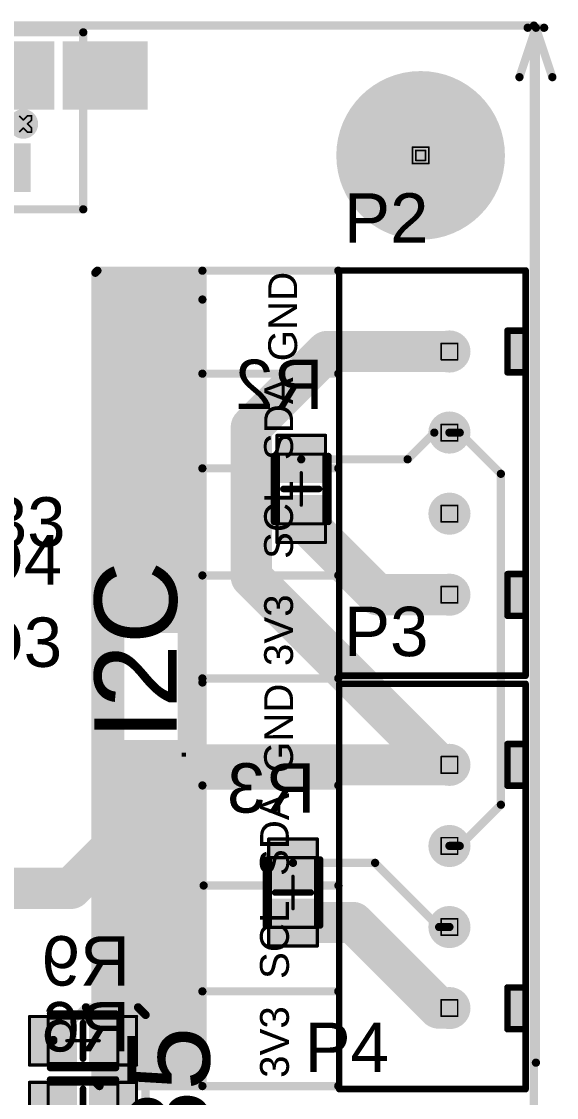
# Model space of a CAD drawing. Header units: millimetres. Extents: x 0.82 to 4.9, y 1.18 to 4.75.
# Drawn here: x 3.905 to 4.555, y 3.226 to 4.533 of the extents above; entities that cross this region are included whole.
import ezdxf

# ---------------------------------------------------------------- set-up
doc = ezdxf.new("R2010")
doc.units = ezdxf.units.MM
doc.header["$MEASUREMENT"] = 0
for name, color, linetype in [('BottomLayer', 5, 'Continuous'), ('BottomOverlay', 54, 'Continuous'), ('BottomPaste', 16, 'Continuous'), ('BottomSolder', 6, 'Continuous'), ('DrillDrawing', 1, 'Continuous'), ('Mechanical1', 6, 'Continuous'), ('Mechanical13', 56, 'Continuous'), ('Mechanical15', 56, 'Continuous'), ('MultiLayer', 9, 'Continuous'), ('PadHoleLayer', 156, 'Continuous'), ('TopLayer', 1, 'Continuous'), ('TopOverlay', 2, 'Continuous'), ('TopPaste', 8, 'Continuous'), ('TopSolder', 216, 'Continuous')]:
    doc.layers.add(name, color=color, linetype=linetype)
doc.styles.add('Arial', font='arial.ttf', dxfattribs={"height": 0.2})

# ---------------------------------------------------------------- blocks, each defined once
blk = doc.blocks.new('6_0805_L_B_30')
at = {"layer": 'BottomLayer'}
for points in [[(-0.0114, 0.0256), (-0.0114, -0.0256), (-0.0606, -0.0256), (-0.0606, 0.0256)], [(0.0606, 0.0256), (0.0606, -0.0256), (0.0114, -0.0256), (0.0114, 0.0256)]]:
    blk.add_hatch(color=5, dxfattribs=at).paths.add_polyline_path(points)
at = {"layer": 'BottomPaste'}
for points in [[(-0.0114, 0.0256), (-0.0114, -0.0256), (-0.0606, -0.0256), (-0.0606, 0.0256)], [(0.0606, 0.0256), (0.0606, -0.0256), (0.0114, -0.0256), (0.0114, 0.0256)]]:
    blk.add_hatch(color=16, dxfattribs=at).paths.add_polyline_path(points)
at = {"layer": 'BottomSolder'}
for points in [[(-0.0074, 0.0296), (-0.0074, -0.0296), (-0.0646, -0.0296), (-0.0646, 0.0296)], [(0.0646, 0.0296), (0.0646, -0.0296), (0.0074, -0.0296), (0.0074, 0.0296)]]:
    blk.add_hatch(color=6, dxfattribs=at).paths.add_polyline_path(points)
at = {"layer": 'BottomOverlay', "const_width": 0.00787}
for points in [[(-0.04, 0.033), (0.04, 0.033)], [(0, -0.0217), (0, 0.0217)], [(-0.04, -0.033), (0.04, -0.033)]]:
    blk.add_lwpolyline(points, dxfattribs=at)
at = {"layer": 'BottomOverlay', "const_width": 0.00394}
for points in [[(-0.042, 0.033, 1), (-0.038, 0.033, 1)], [(0.038, 0.033, 1), (0.042, 0.033, 1)], [(-0.002, 0.0217, 1), (0.002, 0.0217, 1)], [(-0.002, -0.0217, 1), (0.002, -0.0217, 1)], [(-0.042, -0.033, 1), (-0.038, -0.033, 1)], [(0.038, -0.033, 1), (0.042, -0.033, 1)]]:
    blk.add_lwpolyline(points, format="xyb", close=True, dxfattribs=at)
at = {"layer": 'Mechanical1', "const_width": 0.00394}
for points in [[(-0.0423, 0.0276), (0.0423, 0.0276)], [(-0.0423, -0.0276), (-0.0423, 0.0276)], [(0.0423, -0.0276), (0.0423, 0.0276)], [(-0.0423, -0.0276), (0.0423, -0.0276)]]:
    blk.add_lwpolyline(points, dxfattribs=at)
at = {"layer": 'Mechanical1', "const_width": 0.00197}
for points in [[(-0.0433, 0.0276, 1), (-0.0413, 0.0276, 1)], [(-0.0433, 0.0276, 1), (-0.0413, 0.0276, 1)], [(0.0413, 0.0276, 1), (0.0433, 0.0276, 1)], [(0.0413, 0.0276, 1), (0.0433, 0.0276, 1)], [(-0.0433, -0.0276, 1), (-0.0413, -0.0276, 1)], [(-0.0433, -0.0276, 1), (-0.0413, -0.0276, 1)], [(0.0413, -0.0276, 1), (0.0433, -0.0276, 1)], [(0.0413, -0.0276, 1), (0.0433, -0.0276, 1)]]:
    blk.add_lwpolyline(points, format="xyb", close=True, dxfattribs=at)
at = {"layer": 'Mechanical15', "const_width": 0.00394}
for points in [[(-0.065, -0.0295), (-0.065, 0.0295)], [(-0.065, 0.0295), (0.065, 0.0295)], [(0.065, -0.0295), (0.065, 0.0295)], [(0, -0.0197), (0, 0.0197)], [(-0.0197, 0), (0.0197, 0)], [(-0.065, -0.0295), (0.065, -0.0295)]]:
    blk.add_lwpolyline(points, dxfattribs=at)
at = {"layer": 'Mechanical15', "const_width": 0.00197}
for points in [[(-0.066, 0.0295, 1), (-0.064, 0.0295, 1)], [(-0.066, 0.0295, 1), (-0.064, 0.0295, 1)], [(0.064, 0.0295, 1), (0.066, 0.0295, 1)], [(0.064, 0.0295, 1), (0.066, 0.0295, 1)], [(-0.001, 0.0197, 1), (0.001, 0.0197, 1)], [(-0.0207, 0, 1), (-0.0187, 0, 1)], [(0.0187, 0, 1), (0.0207, 0, 1)], [(-0.001, -0.0197, 1), (0.001, -0.0197, 1)], [(-0.066, -0.0295, 1), (-0.064, -0.0295, 1)], [(-0.066, -0.0295, 1), (-0.064, -0.0295, 1)], [(0.064, -0.0295, 1), (0.066, -0.0295, 1)], [(0.064, -0.0295, 1), (0.066, -0.0295, 1)]]:
    blk.add_lwpolyline(points, format="xyb", close=True, dxfattribs=at)
blk = doc.blocks.new('6_0805_L_B_33')
at = {"layer": 'BottomLayer'}
for points in [[(-0.0114, 0.0256), (-0.0114, -0.0256), (-0.0606, -0.0256), (-0.0606, 0.0256)], [(0.0606, 0.0256), (0.0606, -0.0256), (0.0114, -0.0256), (0.0114, 0.0256)]]:
    blk.add_hatch(color=5, dxfattribs=at).paths.add_polyline_path(points)
at = {"layer": 'BottomPaste'}
for points in [[(-0.0114, 0.0256), (-0.0114, -0.0256), (-0.0606, -0.0256), (-0.0606, 0.0256)], [(0.0606, 0.0256), (0.0606, -0.0256), (0.0114, -0.0256), (0.0114, 0.0256)]]:
    blk.add_hatch(color=16, dxfattribs=at).paths.add_polyline_path(points)
at = {"layer": 'BottomSolder'}
for points in [[(-0.0074, 0.0296), (-0.0074, -0.0296), (-0.0646, -0.0296), (-0.0646, 0.0296)], [(0.0646, 0.0296), (0.0646, -0.0296), (0.0074, -0.0296), (0.0074, 0.0296)]]:
    blk.add_hatch(color=6, dxfattribs=at).paths.add_polyline_path(points)
at = {"layer": 'BottomOverlay', "const_width": 0.00787}
for points in [[(-0.04, 0.033), (0.04, 0.033)], [(0, -0.0217), (0, 0.0217)], [(-0.04, -0.033), (0.04, -0.033)]]:
    blk.add_lwpolyline(points, dxfattribs=at)
at = {"layer": 'BottomOverlay', "const_width": 0.00394}
for points in [[(-0.042, 0.033, 1), (-0.038, 0.033, 1)], [(0.038, 0.033, 1), (0.042, 0.033, 1)], [(-0.002, 0.0217, 1), (0.002, 0.0217, 1)], [(-0.002, -0.0217, 1), (0.002, -0.0217, 1)], [(-0.042, -0.033, 1), (-0.038, -0.033, 1)], [(0.038, -0.033, 1), (0.042, -0.033, 1)]]:
    blk.add_lwpolyline(points, format="xyb", close=True, dxfattribs=at)
at = {"layer": 'Mechanical1', "const_width": 0.00394}
for points in [[(-0.0423, 0.0276), (0.0423, 0.0276)], [(-0.0423, -0.0276), (-0.0423, 0.0276)], [(0.0423, -0.0276), (0.0423, 0.0276)], [(-0.0423, -0.0276), (0.0423, -0.0276)]]:
    blk.add_lwpolyline(points, dxfattribs=at)
at = {"layer": 'Mechanical1', "const_width": 0.00197}
for points in [[(-0.0433, 0.0276, 1), (-0.0413, 0.0276, 1)], [(-0.0433, 0.0276, 1), (-0.0413, 0.0276, 1)], [(0.0413, 0.0276, 1), (0.0433, 0.0276, 1)], [(0.0413, 0.0276, 1), (0.0433, 0.0276, 1)], [(-0.0433, -0.0276, 1), (-0.0413, -0.0276, 1)], [(-0.0433, -0.0276, 1), (-0.0413, -0.0276, 1)], [(0.0413, -0.0276, 1), (0.0433, -0.0276, 1)], [(0.0413, -0.0276, 1), (0.0433, -0.0276, 1)]]:
    blk.add_lwpolyline(points, format="xyb", close=True, dxfattribs=at)
at = {"layer": 'Mechanical15', "const_width": 0.00394}
for points in [[(-0.065, -0.0295), (-0.065, 0.0295)], [(-0.065, 0.0295), (0.065, 0.0295)], [(0.065, -0.0295), (0.065, 0.0295)], [(0, -0.0197), (0, 0.0197)], [(-0.0197, 0), (0.0197, 0)], [(-0.065, -0.0295), (0.065, -0.0295)]]:
    blk.add_lwpolyline(points, dxfattribs=at)
at = {"layer": 'Mechanical15', "const_width": 0.00197}
for points in [[(-0.066, 0.0295, 1), (-0.064, 0.0295, 1)], [(-0.066, 0.0295, 1), (-0.064, 0.0295, 1)], [(0.064, 0.0295, 1), (0.066, 0.0295, 1)], [(0.064, 0.0295, 1), (0.066, 0.0295, 1)], [(-0.001, 0.0197, 1), (0.001, 0.0197, 1)], [(-0.0207, 0, 1), (-0.0187, 0, 1)], [(0.0187, 0, 1), (0.0207, 0, 1)], [(-0.001, -0.0197, 1), (0.001, -0.0197, 1)], [(-0.066, -0.0295, 1), (-0.064, -0.0295, 1)], [(-0.066, -0.0295, 1), (-0.064, -0.0295, 1)], [(0.064, -0.0295, 1), (0.066, -0.0295, 1)], [(0.064, -0.0295, 1), (0.066, -0.0295, 1)]]:
    blk.add_lwpolyline(points, format="xyb", close=True, dxfattribs=at)
blk = doc.blocks.new('6_0805_L_B_36')
at = {"layer": 'BottomLayer'}
for points in [[(-0.0114, 0.0256), (-0.0114, -0.0256), (-0.0606, -0.0256), (-0.0606, 0.0256)], [(0.0606, 0.0256), (0.0606, -0.0256), (0.0114, -0.0256), (0.0114, 0.0256)]]:
    blk.add_hatch(color=5, dxfattribs=at).paths.add_polyline_path(points)
at = {"layer": 'BottomPaste'}
for points in [[(-0.0114, 0.0256), (-0.0114, -0.0256), (-0.0606, -0.0256), (-0.0606, 0.0256)], [(0.0606, 0.0256), (0.0606, -0.0256), (0.0114, -0.0256), (0.0114, 0.0256)]]:
    blk.add_hatch(color=16, dxfattribs=at).paths.add_polyline_path(points)
at = {"layer": 'BottomSolder'}
for points in [[(-0.0074, 0.0296), (-0.0074, -0.0296), (-0.0646, -0.0296), (-0.0646, 0.0296)], [(0.0646, 0.0296), (0.0646, -0.0296), (0.0074, -0.0296), (0.0074, 0.0296)]]:
    blk.add_hatch(color=6, dxfattribs=at).paths.add_polyline_path(points)
at = {"layer": 'BottomOverlay', "const_width": 0.00787}
for points in [[(0.04, 0.033), (-0.04, 0.033)], [(0, -0.0217), (0, 0.0217)], [(0.04, -0.033), (-0.04, -0.033)]]:
    blk.add_lwpolyline(points, dxfattribs=at)
at = {"layer": 'BottomOverlay', "const_width": 0.00394}
for points in [[(-0.042, 0.033, 1), (-0.038, 0.033, 1)], [(0.038, 0.033, 1), (0.042, 0.033, 1)], [(-0.002, 0.0217, 1), (0.002, 0.0217, 1)], [(-0.002, -0.0217, 1), (0.002, -0.0217, 1)], [(-0.042, -0.033, 1), (-0.038, -0.033, 1)], [(0.038, -0.033, 1), (0.042, -0.033, 1)]]:
    blk.add_lwpolyline(points, format="xyb", close=True, dxfattribs=at)
at = {"layer": 'Mechanical1', "const_width": 0.00394}
for points in [[(0.0423, 0.0276), (-0.0423, 0.0276)], [(-0.0423, -0.0276), (-0.0423, 0.0276)], [(0.0423, -0.0276), (0.0423, 0.0276)], [(0.0423, -0.0276), (-0.0423, -0.0276)]]:
    blk.add_lwpolyline(points, dxfattribs=at)
at = {"layer": 'Mechanical1', "const_width": 0.00197}
for points in [[(-0.0433, 0.0276, 1), (-0.0413, 0.0276, 1)], [(-0.0433, 0.0276, 1), (-0.0413, 0.0276, 1)], [(0.0413, 0.0276, 1), (0.0433, 0.0276, 1)], [(0.0413, 0.0276, 1), (0.0433, 0.0276, 1)], [(-0.0433, -0.0276, 1), (-0.0413, -0.0276, 1)], [(-0.0433, -0.0276, 1), (-0.0413, -0.0276, 1)], [(0.0413, -0.0276, 1), (0.0433, -0.0276, 1)], [(0.0413, -0.0276, 1), (0.0433, -0.0276, 1)]]:
    blk.add_lwpolyline(points, format="xyb", close=True, dxfattribs=at)
at = {"layer": 'Mechanical15', "const_width": 0.00394}
for points in [[(-0.065, -0.0295), (-0.065, 0.0295)], [(0.065, 0.0295), (-0.065, 0.0295)], [(0.065, -0.0295), (0.065, 0.0295)], [(0, -0.0197), (0, 0.0197)], [(0.0197, 0), (-0.0197, 0)], [(0.065, -0.0295), (-0.065, -0.0295)]]:
    blk.add_lwpolyline(points, dxfattribs=at)
at = {"layer": 'Mechanical15', "const_width": 0.00197}
for points in [[(-0.066, 0.0295, 1), (-0.064, 0.0295, 1)], [(-0.066, 0.0295, 1), (-0.064, 0.0295, 1)], [(0.064, 0.0295, 1), (0.066, 0.0295, 1)], [(0.064, 0.0295, 1), (0.066, 0.0295, 1)], [(-0.001, 0.0197, 1), (0.001, 0.0197, 1)], [(-0.0207, 0, 1), (-0.0187, 0, 1)], [(0.0187, 0, 1), (0.0207, 0, 1)], [(-0.001, -0.0197, 1), (0.001, -0.0197, 1)], [(-0.066, -0.0295, 1), (-0.064, -0.0295, 1)], [(-0.066, -0.0295, 1), (-0.064, -0.0295, 1)], [(0.064, -0.0295, 1), (0.066, -0.0295, 1)], [(0.064, -0.0295, 1), (0.066, -0.0295, 1)]]:
    blk.add_lwpolyline(points, format="xyb", close=True, dxfattribs=at)
blk = doc.blocks.new('6_0805_L_B_37')
at = {"layer": 'BottomLayer'}
for points in [[(-0.0114, 0.0256), (-0.0114, -0.0256), (-0.0606, -0.0256), (-0.0606, 0.0256)], [(0.0606, 0.0256), (0.0606, -0.0256), (0.0114, -0.0256), (0.0114, 0.0256)]]:
    blk.add_hatch(color=5, dxfattribs=at).paths.add_polyline_path(points)
at = {"layer": 'BottomPaste'}
for points in [[(-0.0114, 0.0256), (-0.0114, -0.0256), (-0.0606, -0.0256), (-0.0606, 0.0256)], [(0.0606, 0.0256), (0.0606, -0.0256), (0.0114, -0.0256), (0.0114, 0.0256)]]:
    blk.add_hatch(color=16, dxfattribs=at).paths.add_polyline_path(points)
at = {"layer": 'BottomSolder'}
for points in [[(-0.0074, 0.0296), (-0.0074, -0.0296), (-0.0646, -0.0296), (-0.0646, 0.0296)], [(0.0646, 0.0296), (0.0646, -0.0296), (0.0074, -0.0296), (0.0074, 0.0296)]]:
    blk.add_hatch(color=6, dxfattribs=at).paths.add_polyline_path(points)
at = {"layer": 'BottomOverlay', "const_width": 0.00787}
for points in [[(0.04, 0.033), (-0.04, 0.033)], [(0, -0.0217), (0, 0.0217)], [(0.04, -0.033), (-0.04, -0.033)]]:
    blk.add_lwpolyline(points, dxfattribs=at)
at = {"layer": 'BottomOverlay', "const_width": 0.00394}
for points in [[(-0.042, 0.033, 1), (-0.038, 0.033, 1)], [(0.038, 0.033, 1), (0.042, 0.033, 1)], [(-0.002, 0.0217, 1), (0.002, 0.0217, 1)], [(-0.002, -0.0217, 1), (0.002, -0.0217, 1)], [(-0.042, -0.033, 1), (-0.038, -0.033, 1)], [(0.038, -0.033, 1), (0.042, -0.033, 1)]]:
    blk.add_lwpolyline(points, format="xyb", close=True, dxfattribs=at)
at = {"layer": 'Mechanical1', "const_width": 0.00394}
for points in [[(0.0423, 0.0276), (-0.0423, 0.0276)], [(-0.0423, -0.0276), (-0.0423, 0.0276)], [(0.0423, -0.0276), (0.0423, 0.0276)], [(0.0423, -0.0276), (-0.0423, -0.0276)]]:
    blk.add_lwpolyline(points, dxfattribs=at)
at = {"layer": 'Mechanical1', "const_width": 0.00197}
for points in [[(-0.0433, 0.0276, 1), (-0.0413, 0.0276, 1)], [(-0.0433, 0.0276, 1), (-0.0413, 0.0276, 1)], [(0.0413, 0.0276, 1), (0.0433, 0.0276, 1)], [(0.0413, 0.0276, 1), (0.0433, 0.0276, 1)], [(-0.0433, -0.0276, 1), (-0.0413, -0.0276, 1)], [(-0.0433, -0.0276, 1), (-0.0413, -0.0276, 1)], [(0.0413, -0.0276, 1), (0.0433, -0.0276, 1)], [(0.0413, -0.0276, 1), (0.0433, -0.0276, 1)]]:
    blk.add_lwpolyline(points, format="xyb", close=True, dxfattribs=at)
at = {"layer": 'Mechanical15', "const_width": 0.00394}
for points in [[(-0.065, -0.0295), (-0.065, 0.0295)], [(0.065, 0.0295), (-0.065, 0.0295)], [(0.065, -0.0295), (0.065, 0.0295)], [(0, -0.0197), (0, 0.0197)], [(0.0197, 0), (-0.0197, 0)], [(0.065, -0.0295), (-0.065, -0.0295)]]:
    blk.add_lwpolyline(points, dxfattribs=at)
at = {"layer": 'Mechanical15', "const_width": 0.00197}
for points in [[(-0.066, 0.0295, 1), (-0.064, 0.0295, 1)], [(-0.066, 0.0295, 1), (-0.064, 0.0295, 1)], [(0.064, 0.0295, 1), (0.066, 0.0295, 1)], [(0.064, 0.0295, 1), (0.066, 0.0295, 1)], [(-0.001, 0.0197, 1), (0.001, 0.0197, 1)], [(-0.0207, 0, 1), (-0.0187, 0, 1)], [(0.0187, 0, 1), (0.0207, 0, 1)], [(-0.001, -0.0197, 1), (0.001, -0.0197, 1)], [(-0.066, -0.0295, 1), (-0.064, -0.0295, 1)], [(-0.066, -0.0295, 1), (-0.064, -0.0295, 1)], [(0.064, -0.0295, 1), (0.066, -0.0295, 1)], [(0.064, -0.0295, 1), (0.066, -0.0295, 1)]]:
    blk.add_lwpolyline(points, format="xyb", close=True, dxfattribs=at)
blk = doc.blocks.new('USB_______46')
at = {"layer": 'BottomLayer'}
h = blk.add_hatch(color=5, dxfattribs=at)
edge = h.paths.add_edge_path()
edge.add_arc((0.0728, 0.0837), 0.014, 0, 360)
h = blk.add_hatch(color=5, dxfattribs=at)
edge = h.paths.add_edge_path()
edge.add_arc((0.1742, 0.0837), 0.014, 0, 360)
at = {"layer": 'BottomSolder'}
h = blk.add_hatch(color=6, dxfattribs=at)
edge = h.paths.add_edge_path()
edge.add_arc((0.0728, 0.0837), 0.018, 0, 360)
h = blk.add_hatch(color=6, dxfattribs=at)
edge = h.paths.add_edge_path()
edge.add_arc((0.1742, 0.0837), 0.018, 0, 360)
at = {"layer": 'MultiLayer'}
h = blk.add_hatch(color=9, dxfattribs=at)
edge = h.paths.add_edge_path()
edge.add_arc((0.0728, 0.0837), 0.014, 0, 360)
h = blk.add_hatch(color=9, dxfattribs=at)
edge = h.paths.add_edge_path()
edge.add_arc((0.1742, 0.0837), 0.014, 0, 360)
at = {"layer": 'PadHoleLayer'}
h = blk.add_hatch(color=156, dxfattribs=at)
edge = h.paths.add_edge_path()
edge.add_arc((0.0728, 0.0837), 0.014, 0, 360)
h = blk.add_hatch(color=156, dxfattribs=at)
edge = h.paths.add_edge_path()
edge.add_arc((0.1742, 0.0837), 0.014, 0, 360)
at = {"layer": 'TopLayer'}
for points in [[(-0.076, 0.1802), (0.019, 0.1802), (0.019, 0.1052), (-0.076, 0.1052)], [(0.0403, 0.1802), (0.1153, 0.1802), (0.1153, 0.1052), (0.0403, 0.1052)], [(0.1328, 0.1802), (0.2078, 0.1802), (0.2078, 0.1052), (0.1328, 0.1052)], [(0.2261, 0.1802), (0.3211, 0.1802), (0.3211, 0.1052), (0.2261, 0.1052)], [(0.065, 0.0561), (0.0807, 0.0561), (0.0807, 0.0049), (0.065, 0.0049)], [(0.0896, 0.0561), (0.1053, 0.0561), (0.1053, 0.0049), (0.0896, 0.0049)], [(0.1142, 0.0561), (0.1299, 0.0561), (0.1299, 0.0049), (0.1142, 0.0049)], [(0.1388, 0.0561), (0.1545, 0.0561), (0.1545, 0.0049), (0.1388, 0.0049)], [(0.1634, 0.0561), (0.1791, 0.0561), (0.1791, 0.0049), (0.1634, 0.0049)]]:
    blk.add_hatch(color=1, dxfattribs=at).paths.add_polyline_path(points)
h = blk.add_hatch(color=1, dxfattribs=at)
edge = h.paths.add_edge_path()
edge.add_arc((0.0728, 0.0837), 0.014, 0, 360)
h = blk.add_hatch(color=1, dxfattribs=at)
edge = h.paths.add_edge_path()
edge.add_arc((0.1742, 0.0837), 0.014, 0, 360)
at = {"layer": 'TopPaste'}
for points in [[(-0.076, 0.1802), (0.019, 0.1802), (0.019, 0.1052), (-0.076, 0.1052)], [(0.0403, 0.1802), (0.1153, 0.1802), (0.1153, 0.1052), (0.0403, 0.1052)], [(0.1328, 0.1802), (0.2078, 0.1802), (0.2078, 0.1052), (0.1328, 0.1052)], [(0.2261, 0.1802), (0.3211, 0.1802), (0.3211, 0.1052), (0.2261, 0.1052)], [(0.065, 0.0561), (0.0807, 0.0561), (0.0807, 0.0049), (0.065, 0.0049)], [(0.0896, 0.0561), (0.1053, 0.0561), (0.1053, 0.0049), (0.0896, 0.0049)], [(0.1142, 0.0561), (0.1299, 0.0561), (0.1299, 0.0049), (0.1142, 0.0049)], [(0.1388, 0.0561), (0.1545, 0.0561), (0.1545, 0.0049), (0.1388, 0.0049)], [(0.1634, 0.0561), (0.1791, 0.0561), (0.1791, 0.0049), (0.1634, 0.0049)]]:
    blk.add_hatch(color=8, dxfattribs=at).paths.add_polyline_path(points)
at = {"layer": 'TopSolder'}
for points in [[(-0.08, 0.1842), (0.023, 0.1842), (0.023, 0.1012), (-0.08, 0.1012)], [(0.0363, 0.1842), (0.1193, 0.1842), (0.1193, 0.1012), (0.0363, 0.1012)], [(0.1288, 0.1842), (0.2118, 0.1842), (0.2118, 0.1012), (0.1288, 0.1012)], [(0.2221, 0.1842), (0.3251, 0.1842), (0.3251, 0.1012), (0.2221, 0.1012)], [(0.061, 0.0601), (0.0847, 0.0601), (0.0847, 0.0009), (0.061, 0.0009)], [(0.0856, 0.0601), (0.1093, 0.0601), (0.1093, 0.0009), (0.0856, 0.0009)], [(0.1102, 0.0601), (0.1339, 0.0601), (0.1339, 0.0009), (0.1102, 0.0009)], [(0.1348, 0.0601), (0.1585, 0.0601), (0.1585, 0.0009), (0.1348, 0.0009)], [(0.1594, 0.0601), (0.1831, 0.0601), (0.1831, 0.0009), (0.1594, 0.0009)]]:
    blk.add_hatch(color=216, dxfattribs=at).paths.add_polyline_path(points)
h = blk.add_hatch(color=216, dxfattribs=at)
edge = h.paths.add_edge_path()
edge.add_arc((0.0728, 0.0837), 0.018, 0, 360)
h = blk.add_hatch(color=216, dxfattribs=at)
edge = h.paths.add_edge_path()
edge.add_arc((0.1742, 0.0837), 0.018, 0, 360)
at = {"layer": 'TopOverlay', "const_width": 0.01}
for points in [[(0, -0.02), (0, 0.1949)], [(0, 0.1949), (0.247, 0.1949)], [(0.247, -0.02), (0.247, 0.1949)], [(0, -0.02), (0.247, -0.02)]]:
    blk.add_lwpolyline(points, dxfattribs=at)
at = {"layer": 'TopOverlay', "const_width": 0.005}
for points in [[(-0.0025, 0.1949, 1), (0.0025, 0.1949, 1)], [(-0.0025, 0.1949, 1), (0.0025, 0.1949, 1)], [(0.2445, 0.1949, 1), (0.2495, 0.1949, 1)], [(0.2445, 0.1949, 1), (0.2495, 0.1949, 1)], [(-0.0025, -0.02, 1), (0.0025, -0.02, 1)], [(-0.0025, -0.02, 1), (0.0025, -0.02, 1)], [(0.2445, -0.02, 1), (0.2495, -0.02, 1)], [(0.2445, -0.02, 1), (0.2495, -0.02, 1)]]:
    blk.add_lwpolyline(points, format="xyb", close=True, dxfattribs=at)
blk = doc.blocks.new('100104ST_RH_51')
at = {"layer": 'PadHoleLayer'}
h = blk.add_hatch(color=156, dxfattribs=at)
edge = h.paths.add_edge_path()
edge.add_arc((0, 0), 0.0256, 0, 360)
h = blk.add_hatch(color=156, dxfattribs=at)
edge = h.paths.add_edge_path()
edge.add_arc((0.0984, 0), 0.0256, 0, 360)
h = blk.add_hatch(color=156, dxfattribs=at)
edge = h.paths.add_edge_path()
edge.add_arc((0.1968, 0), 0.0256, 0, 360)
h = blk.add_hatch(color=156, dxfattribs=at)
edge = h.paths.add_edge_path()
edge.add_arc((0.2953, 0), 0.0256, 0, 360)
at = {"layer": 'TopOverlay'}
for points in [[(0.025, -0.0684), (-0.0236, -0.0684), (-0.0236, -0.0925), (0.025, -0.0925)], [(0.3206, -0.0684), (0.272, -0.0684), (0.272, -0.0925), (0.3206, -0.0925)]]:
    blk.add_hatch(color=2, dxfattribs=at).paths.add_polyline_path(points)
at = {"layer": 'TopOverlay', "const_width": 0.008}
for points in [[(-0.0984, 0.1339), (0.3937, 0.1339)], [(-0.0984, 0.1339), (-0.0984, -0.0925)], [(0.3937, 0.1339), (0.3937, -0.0925)], [(-0.0256, -0.0705), (0.025, -0.0705)], [(-0.0256, -0.0705), (-0.0256, -0.0925)], [(0.025, -0.0705), (0.025, -0.0925)], [(0.27, -0.0705), (0.27, -0.0925)], [(0.27, -0.0705), (0.3206, -0.0705)], [(0.3206, -0.0705), (0.3206, -0.0925)], [(-0.0984, -0.0925), (0.3937, -0.0925)]]:
    blk.add_lwpolyline(points, dxfattribs=at)
at = {"layer": 'TopOverlay', "const_width": 0.004}
for points in [[(-0.1004, 0.1339, 1), (-0.0964, 0.1339, 1)], [(-0.1004, 0.1339, 1), (-0.0964, 0.1339, 1)], [(0.3917, 0.1339, 1), (0.3957, 0.1339, 1)], [(0.3917, 0.1339, 1), (0.3957, 0.1339, 1)], [(-0.0276, -0.0705, 1), (-0.0236, -0.0705, 1)], [(-0.0276, -0.0705, 1), (-0.0236, -0.0705, 1)], [(0.023, -0.0705, 1), (0.027, -0.0705, 1)], [(0.023, -0.0705, 1), (0.027, -0.0705, 1)], [(0.268, -0.0705, 1), (0.272, -0.0705, 1)], [(0.268, -0.0705, 1), (0.272, -0.0705, 1)], [(0.3186, -0.0705, 1), (0.3226, -0.0705, 1)], [(0.3186, -0.0705, 1), (0.3226, -0.0705, 1)], [(-0.1004, -0.0925, 1), (-0.0964, -0.0925, 1)], [(-0.1004, -0.0925, 1), (-0.0964, -0.0925, 1)], [(-0.0276, -0.0925, 1), (-0.0236, -0.0925, 1)], [(0.023, -0.0925, 1), (0.027, -0.0925, 1)], [(0.268, -0.0925, 1), (0.272, -0.0925, 1)], [(0.3186, -0.0925, 1), (0.3226, -0.0925, 1)], [(0.3917, -0.0925, 1), (0.3957, -0.0925, 1)], [(0.3917, -0.0925, 1), (0.3957, -0.0925, 1)]]:
    blk.add_lwpolyline(points, format="xyb", close=True, dxfattribs=at)
blk = doc.blocks.new('100104ST_RH_52')
at = {"layer": 'PadHoleLayer'}
h = blk.add_hatch(color=156, dxfattribs=at)
edge = h.paths.add_edge_path()
edge.add_arc((0, 0), 0.0256, 0, 360)
h = blk.add_hatch(color=156, dxfattribs=at)
edge = h.paths.add_edge_path()
edge.add_arc((0.0984, 0), 0.0256, 0, 360)
h = blk.add_hatch(color=156, dxfattribs=at)
edge = h.paths.add_edge_path()
edge.add_arc((0.1969, 0), 0.0256, 0, 360)
h = blk.add_hatch(color=156, dxfattribs=at)
edge = h.paths.add_edge_path()
edge.add_arc((0.2953, 0), 0.0256, 0, 360)
at = {"layer": 'TopOverlay'}
for points in [[(0.025, -0.0684), (-0.0236, -0.0684), (-0.0236, -0.0925), (0.025, -0.0925)], [(0.3206, -0.0684), (0.272, -0.0684), (0.272, -0.0925), (0.3206, -0.0925)]]:
    blk.add_hatch(color=2, dxfattribs=at).paths.add_polyline_path(points)
at = {"layer": 'TopOverlay', "const_width": 0.008}
for points in [[(-0.0984, 0.1339), (-0.0984, -0.0925)], [(-0.0984, 0.1339), (0.3937, 0.1339)], [(0.3937, 0.1339), (0.3937, -0.0925)], [(-0.0256, -0.0705), (-0.0256, -0.0925)], [(-0.0256, -0.0705), (0.025, -0.0705)], [(0.025, -0.0705), (0.025, -0.0925)], [(0.27, -0.0705), (0.3206, -0.0705)], [(0.27, -0.0705), (0.27, -0.0925)], [(0.3206, -0.0705), (0.3206, -0.0925)], [(-0.0984, -0.0925), (0.3937, -0.0925)]]:
    blk.add_lwpolyline(points, dxfattribs=at)
at = {"layer": 'TopOverlay', "const_width": 0.004}
for points in [[(-0.1004, 0.1339, 1), (-0.0964, 0.1339, 1)], [(-0.1004, 0.1339, 1), (-0.0964, 0.1339, 1)], [(0.3917, 0.1339, 1), (0.3957, 0.1339, 1)], [(0.3917, 0.1339, 1), (0.3957, 0.1339, 1)], [(-0.0276, -0.0705, 1), (-0.0236, -0.0705, 1)], [(-0.0276, -0.0705, 1), (-0.0236, -0.0705, 1)], [(0.023, -0.0705, 1), (0.027, -0.0705, 1)], [(0.023, -0.0705, 1), (0.027, -0.0705, 1)], [(0.268, -0.0705, 1), (0.272, -0.0705, 1)], [(0.268, -0.0705, 1), (0.272, -0.0705, 1)], [(0.3186, -0.0705, 1), (0.3226, -0.0705, 1)], [(0.3186, -0.0705, 1), (0.3226, -0.0705, 1)], [(-0.1004, -0.0925, 1), (-0.0964, -0.0925, 1)], [(-0.1004, -0.0925, 1), (-0.0964, -0.0925, 1)], [(-0.0276, -0.0925, 1), (-0.0236, -0.0925, 1)], [(0.023, -0.0925, 1), (0.027, -0.0925, 1)], [(0.268, -0.0925, 1), (0.272, -0.0925, 1)], [(0.3186, -0.0925, 1), (0.3226, -0.0925, 1)], [(0.3917, -0.0925, 1), (0.3957, -0.0925, 1)], [(0.3917, -0.0925, 1), (0.3957, -0.0925, 1)]]:
    blk.add_lwpolyline(points, format="xyb", close=True, dxfattribs=at)

msp = doc.modelspace()

# ---------------------------------------------------------------- hatches: boundary and pattern name
at = {"layer": 'BottomLayer'}
h = msp.add_hatch(color=5, dxfattribs=at)
edge = h.paths.add_edge_path()
edge.add_arc((4.39, 4.37), 0.0984, 0, 360)
at = {"layer": 'BottomSolder'}
h = msp.add_hatch(color=6, dxfattribs=at)
edge = h.paths.add_edge_path()
edge.add_arc((4.39, 4.37), 0.1024, 0, 360)
at = {"layer": 'MultiLayer'}
h = msp.add_hatch(color=9, dxfattribs=at)
edge = h.paths.add_edge_path()
edge.add_arc((4.39, 4.37), 0.0984, 0, 360)
at = {"layer": 'PadHoleLayer'}
h = msp.add_hatch(color=156, dxfattribs=at)
edge = h.paths.add_edge_path()
edge.add_arc((4.39, 4.37), 0.0689, 0, 360)
at = {"layer": 'TopLayer'}
h = msp.add_hatch(color=1, dxfattribs=at)
edge = h.paths.add_edge_path()
edge.add_arc((4.39, 4.37), 0.0984, 0, 360)
at = {"layer": 'TopOverlay'}
for points in [[(4.125, 4.2275), (3.995, 4.2275), (3.995, 3.79), (4.125, 3.79)], [(4.03, 3.8), (3.995, 3.8), (3.995, 3.645), (4.03, 3.645)], [(4.125, 3.795), (4.095, 3.795), (4.095, 3.645), (4.125, 3.645)], [(4.125, 3.66), (3.995, 3.66), (3.995, 3.24), (4.125, 3.24)], [(4.105, 3.645), (4.1, 3.645), (4.1, 3.64), (4.105, 3.64)]]:
    msp.add_hatch(color=2, dxfattribs=at).paths.add_polyline_path(points)
at = {"layer": 'TopSolder'}
h = msp.add_hatch(color=216, dxfattribs=at)
edge = h.paths.add_edge_path()
edge.add_arc((4.39, 4.37), 0.1024, 0, 360)

# ---------------------------------------------------------------- linework, layer by layer
at = {"layer": 'BottomLayer'}
for points, const_width in [([(4.1844, 4.0401), (4.2762, 4.1319)], 0.05), ([(4.2762, 4.1319), (4.425, 4.1319)], 0.05), ([(4.1844, 3.8581), (4.1844, 4.0401)], 0.05), ([(4.3742, 4.001), (4.4066, 4.0334)], 0.01), ([(4.4066, 4.0334), (4.425, 4.0334)], 0.01), ([(4.425, 4.0334), (4.4375, 4.0334)], 0.01), ([(4.4375, 4.0334), (4.4875, 3.9834)], 0.01), ([(4.245, 4.001), (4.3742, 4.001)], 0.01), ([(4.4875, 3.5816), (4.4875, 3.9834)], 0.01), ([(4.245, 3.929), (4.2452, 3.929)], 0.05), ([(4.2452, 3.929), (4.246, 3.9282)], 0.05), ([(4.246, 3.928), (4.246, 3.9282)], 0.05), ([(4.246, 3.928), (4.3374, 3.8366)], 0.05), ([(4.1844, 3.8581), (4.4125, 3.63)], 0.05), ([(4.3374, 3.8366), (4.425, 3.8366)], 0.05), ([(3.9654, 3.48), (4.1154, 3.63)], 0.05), ([(4.1154, 3.63), (4.4125, 3.63)], 0.05), ([(4.4125, 3.63), (4.425, 3.63)], 0.05), ([(4.4375, 3.5316), (4.4875, 3.5816)], 0.01), ([(4.425, 3.5316), (4.4375, 3.5316)], 0.01), ([(4.235, 3.511), (4.3346, 3.511)], 0.01), ([(4.3346, 3.511), (4.4125, 3.4331)], 0.01), ([(3.675, 3.48), (3.9654, 3.48)], 0.05), ([(4.235, 3.439), (4.2354, 3.4386)], 0.05), ([(4.2354, 3.4386), (4.308, 3.4386)], 0.05), ([(4.308, 3.4386), (4.4119, 3.3347)], 0.05), ([(4.4125, 3.4331), (4.425, 3.4331)], 0.01), ([(4.4119, 3.3347), (4.425, 3.3347)], 0.05), ([(3.944, 3.296), (3.9836, 3.3356)], 0.01), ([(3.9836, 3.3356), (4.0468, 3.3356)], 0.01), ([(4.0468, 3.3356), (4.056, 3.3264)], 0.01), ([(4.056, 2.9845), (4.056, 3.3264)], 0.01), ([(4.016, 3.215), (4.016, 3.295)], 0.05), ([(3.944, 3.295), (3.944, 3.296)], 0.01)]:
    msp.add_lwpolyline(points, dxfattribs=dict(at, const_width=const_width))
for points, const_width in [([(4.2637, 4.1319, 1), (4.2887, 4.1319, 1)], 0.025), ([(4.2637, 4.1319, 1), (4.2887, 4.1319, 1)], 0.025), ([(4.4125, 4.1319, 1), (4.4375, 4.1319, 1)], 0.025), ([(4.1719, 4.0401, 1), (4.1969, 4.0401, 1)], 0.025), ([(4.1719, 4.0401, 1), (4.1969, 4.0401, 1)], 0.025), ([(4.4041, 4.0334, 1), (4.4091, 4.0334, 1)], 0.005), ([(4.4041, 4.0334, 1), (4.4091, 4.0334, 1)], 0.005), ([(4.4225, 4.0334, 1), (4.4275, 4.0334, 1)], 0.005), ([(4.4225, 4.0334, 1), (4.4275, 4.0334, 1)], 0.005), ([(4.435, 4.0334, 1), (4.44, 4.0334, 1)], 0.005), ([(4.435, 4.0334, 1), (4.44, 4.0334, 1)], 0.005), ([(4.2425, 4.001, 1), (4.2475, 4.001, 1)], 0.005), ([(4.3717, 4.001, 1), (4.3767, 4.001, 1)], 0.005), ([(4.3717, 4.001, 1), (4.3767, 4.001, 1)], 0.005), ([(4.485, 3.9834, 1), (4.49, 3.9834, 1)], 0.005), ([(4.485, 3.9834, 1), (4.49, 3.9834, 1)], 0.005), ([(4.2325, 3.929, 1), (4.2575, 3.929, 1)], 0.025), ([(4.2327, 3.929, 1), (4.2577, 3.929, 1)], 0.025), ([(4.2327, 3.929, 1), (4.2577, 3.929, 1)], 0.025), ([(4.2335, 3.9282, 1), (4.2585, 3.9282, 1)], 0.025), ([(4.2335, 3.9282, 1), (4.2585, 3.9282, 1)], 0.025), ([(4.2335, 3.928, 1), (4.2585, 3.928, 1)], 0.025), ([(4.2335, 3.928, 1), (4.2585, 3.928, 1)], 0.025), ([(4.1719, 3.8581, 1), (4.1969, 3.8581, 1)], 0.025), ([(4.1719, 3.8581, 1), (4.1969, 3.8581, 1)], 0.025), ([(4.3249, 3.8366, 1), (4.3499, 3.8366, 1)], 0.025), ([(4.3249, 3.8366, 1), (4.3499, 3.8366, 1)], 0.025), ([(4.4125, 3.8366, 1), (4.4375, 3.8366, 1)], 0.025), ([(4.1029, 3.63, 1), (4.1279, 3.63, 1)], 0.025), ([(4.1029, 3.63, 1), (4.1279, 3.63, 1)], 0.025), ([(4.4, 3.63, 1), (4.425, 3.63, 1)], 0.025), ([(4.4, 3.63, 1), (4.425, 3.63, 1)], 0.025), ([(4.4, 3.63, 1), (4.425, 3.63, 1)], 0.025), ([(4.4125, 3.63, 1), (4.4375, 3.63, 1)], 0.025), ([(4.485, 3.5816, 1), (4.49, 3.5816, 1)], 0.005), ([(4.485, 3.5816, 1), (4.49, 3.5816, 1)], 0.005), ([(4.4225, 3.5316, 1), (4.4275, 3.5316, 1)], 0.005), ([(4.435, 3.5316, 1), (4.44, 3.5316, 1)], 0.005), ([(4.435, 3.5316, 1), (4.44, 3.5316, 1)], 0.005), ([(4.2325, 3.511, 1), (4.2375, 3.511, 1)], 0.005), ([(4.3322, 3.511, 1), (4.3372, 3.511, 1)], 0.005), ([(4.3322, 3.511, 1), (4.3372, 3.511, 1)], 0.005), ([(3.9529, 3.48, 1), (3.9779, 3.48, 1)], 0.025), ([(3.9529, 3.48, 1), (3.9779, 3.48, 1)], 0.025), ([(4.2225, 3.439, 1), (4.2475, 3.439, 1)], 0.025), ([(4.2229, 3.4386, 1), (4.2479, 3.4386, 1)], 0.025), ([(4.2229, 3.4386, 1), (4.2479, 3.4386, 1)], 0.025), ([(4.2955, 3.4386, 1), (4.3205, 3.4386, 1)], 0.025), ([(4.2955, 3.4386, 1), (4.3205, 3.4386, 1)], 0.025), ([(4.41, 3.4331, 1), (4.415, 3.4331, 1)], 0.005), ([(4.41, 3.4331, 1), (4.415, 3.4331, 1)], 0.005), ([(4.4225, 3.4331, 1), (4.4275, 3.4331, 1)], 0.005), ([(4.3994, 3.3347, 1), (4.4244, 3.3347, 1)], 0.025), ([(4.3994, 3.3347, 1), (4.4244, 3.3347, 1)], 0.025), ([(4.4125, 3.3347, 1), (4.4375, 3.3347, 1)], 0.025), ([(3.9811, 3.3356, 1), (3.9861, 3.3356, 1)], 0.005), ([(3.9811, 3.3356, 1), (3.9861, 3.3356, 1)], 0.005), ([(4.0443, 3.3356, 1), (4.0493, 3.3356, 1)], 0.005), ([(4.0443, 3.3356, 1), (4.0493, 3.3356, 1)], 0.005), ([(4.0535, 3.3264, 1), (4.0585, 3.3264, 1)], 0.005), ([(4.0535, 3.3264, 1), (4.0585, 3.3264, 1)], 0.005), ([(4.0035, 3.295, 1), (4.0285, 3.295, 1)], 0.025), ([(3.9415, 3.296, 1), (3.9465, 3.296, 1)], 0.005), ([(3.9415, 3.296, 1), (3.9465, 3.296, 1)], 0.005), ([(3.9415, 3.295, 1), (3.9465, 3.295, 1)], 0.005), ([(4.0035, 3.215, 1), (4.0285, 3.215, 1)], 0.025)]:
    msp.add_lwpolyline(points, format="xyb", close=True, dxfattribs=dict(at, const_width=const_width))
at = {"layer": 'DrillDrawing', "const_width": 0.002}
for points in [[(3.9026, 4.4181), (3.9076, 4.4131)], [(3.9076, 4.4131), (3.9126, 4.4181)], [(3.9126, 4.4181), (3.9176, 4.4181)], [(3.9176, 4.4131), (3.9176, 4.4181)], [(3.9026, 4.3982), (3.9076, 4.4032)], [(3.9076, 4.4032), (3.9126, 4.3982)], [(3.9126, 4.4082), (3.9176, 4.4131)], [(3.9126, 4.4082), (3.9176, 4.4032)], [(3.9176, 4.3982), (3.9176, 4.4032)], [(3.9126, 4.3982), (3.9176, 4.3982)], [(4.38, 4.38), (4.4, 4.38)], [(4.38, 4.36), (4.38, 4.38)], [(4.384, 4.376), (4.396, 4.376)], [(4.384, 4.364), (4.384, 4.376)], [(4.396, 4.364), (4.396, 4.376)], [(4.4, 4.36), (4.4, 4.38)], [(4.384, 4.364), (4.396, 4.364)], [(4.38, 4.36), (4.4, 4.36)], [(4.415, 4.1418), (4.435, 4.1418)], [(4.415, 4.1219), (4.415, 4.1418)], [(4.435, 4.1219), (4.435, 4.1418)], [(4.415, 4.1219), (4.435, 4.1219)], [(4.415, 4.0434), (4.435, 4.0434)], [(4.415, 4.0234), (4.415, 4.0434)], [(4.435, 4.0234), (4.435, 4.0434)], [(4.415, 4.0234), (4.435, 4.0234)], [(4.415, 3.945), (4.435, 3.945)], [(4.415, 3.925), (4.415, 3.945)], [(4.435, 3.925), (4.435, 3.945)], [(4.415, 3.925), (4.435, 3.925)], [(4.415, 3.8466), (4.435, 3.8466)], [(4.415, 3.8266), (4.415, 3.8466)], [(4.435, 3.8266), (4.435, 3.8466)], [(4.415, 3.8266), (4.435, 3.8266)], [(4.415, 3.64), (4.435, 3.64)], [(4.415, 3.62), (4.415, 3.64)], [(4.435, 3.62), (4.435, 3.64)], [(4.415, 3.62), (4.435, 3.62)], [(4.415, 3.5416), (4.435, 3.5416)], [(4.415, 3.5216), (4.415, 3.5416)], [(4.435, 3.5216), (4.435, 3.5416)], [(4.415, 3.5216), (4.435, 3.5216)], [(4.415, 3.4432), (4.435, 3.4432)], [(4.415, 3.4232), (4.415, 3.4432)], [(4.435, 3.4232), (4.435, 3.4432)], [(4.415, 3.4232), (4.435, 3.4232)], [(4.415, 3.3447), (4.435, 3.3447)], [(4.415, 3.3247), (4.415, 3.3447)], [(4.435, 3.3247), (4.435, 3.3447)], [(4.415, 3.3247), (4.435, 3.3247)]]:
    msp.add_lwpolyline(points, dxfattribs=at)
at = {"layer": 'DrillDrawing', "const_width": 0.001}
for points in [[(3.9121, 4.4181, 1), (3.9131, 4.4181, 1)], [(3.9121, 4.4181, 1), (3.9131, 4.4181, 1)], [(3.9171, 4.4181, 1), (3.9181, 4.4181, 1)], [(3.9171, 4.4181, 1), (3.9181, 4.4181, 1)], [(3.9071, 4.4131, 1), (3.9081, 4.4131, 1)], [(3.9071, 4.4131, 1), (3.9081, 4.4131, 1)], [(3.9071, 4.4032, 1), (3.9081, 4.4032, 1)], [(3.9071, 4.4032, 1), (3.9081, 4.4032, 1)], [(3.9121, 4.4082, 1), (3.9131, 4.4082, 1)], [(3.9121, 4.4082, 1), (3.9131, 4.4082, 1)], [(3.9171, 4.4131, 1), (3.9181, 4.4131, 1)], [(3.9171, 4.4131, 1), (3.9181, 4.4131, 1)], [(3.9171, 4.4032, 1), (3.9181, 4.4032, 1)], [(3.9171, 4.4032, 1), (3.9181, 4.4032, 1)], [(3.9121, 4.3982, 1), (3.9131, 4.3982, 1)], [(3.9121, 4.3982, 1), (3.9131, 4.3982, 1)], [(3.9171, 4.3982, 1), (3.9181, 4.3982, 1)], [(3.9171, 4.3982, 1), (3.9181, 4.3982, 1)], [(4.3795, 4.38, 1), (4.3805, 4.38, 1)], [(4.3795, 4.38, 1), (4.3805, 4.38, 1)], [(4.3835, 4.376, 1), (4.3845, 4.376, 1)], [(4.3835, 4.376, 1), (4.3845, 4.376, 1)], [(4.3955, 4.376, 1), (4.3965, 4.376, 1)], [(4.3955, 4.376, 1), (4.3965, 4.376, 1)], [(4.3995, 4.38, 1), (4.4005, 4.38, 1)], [(4.3995, 4.38, 1), (4.4005, 4.38, 1)], [(4.3835, 4.364, 1), (4.3845, 4.364, 1)], [(4.3835, 4.364, 1), (4.3845, 4.364, 1)], [(4.3955, 4.364, 1), (4.3965, 4.364, 1)], [(4.3955, 4.364, 1), (4.3965, 4.364, 1)], [(4.3795, 4.36, 1), (4.3805, 4.36, 1)], [(4.3795, 4.36, 1), (4.3805, 4.36, 1)], [(4.3995, 4.36, 1), (4.4005, 4.36, 1)], [(4.3995, 4.36, 1), (4.4005, 4.36, 1)], [(4.4145, 4.1418, 1), (4.4155, 4.1418, 1)], [(4.4145, 4.1418, 1), (4.4155, 4.1418, 1)], [(4.4345, 4.1418, 1), (4.4355, 4.1418, 1)], [(4.4345, 4.1418, 1), (4.4355, 4.1418, 1)], [(4.4145, 4.1219, 1), (4.4155, 4.1219, 1)], [(4.4145, 4.1219, 1), (4.4155, 4.1219, 1)], [(4.4345, 4.1219, 1), (4.4355, 4.1219, 1)], [(4.4345, 4.1219, 1), (4.4355, 4.1219, 1)], [(4.4145, 4.0434, 1), (4.4155, 4.0434, 1)], [(4.4145, 4.0434, 1), (4.4155, 4.0434, 1)], [(4.4345, 4.0434, 1), (4.4355, 4.0434, 1)], [(4.4345, 4.0434, 1), (4.4355, 4.0434, 1)], [(4.4145, 4.0234, 1), (4.4155, 4.0234, 1)], [(4.4145, 4.0234, 1), (4.4155, 4.0234, 1)], [(4.4345, 4.0234, 1), (4.4355, 4.0234, 1)], [(4.4345, 4.0234, 1), (4.4355, 4.0234, 1)], [(4.4145, 3.945, 1), (4.4155, 3.945, 1)], [(4.4145, 3.945, 1), (4.4155, 3.945, 1)], [(4.4345, 3.945, 1), (4.4355, 3.945, 1)], [(4.4345, 3.945, 1), (4.4355, 3.945, 1)], [(4.4145, 3.925, 1), (4.4155, 3.925, 1)], [(4.4145, 3.925, 1), (4.4155, 3.925, 1)], [(4.4345, 3.925, 1), (4.4355, 3.925, 1)], [(4.4345, 3.925, 1), (4.4355, 3.925, 1)], [(4.4145, 3.8466, 1), (4.4155, 3.8466, 1)], [(4.4145, 3.8466, 1), (4.4155, 3.8466, 1)], [(4.4345, 3.8466, 1), (4.4355, 3.8466, 1)], [(4.4345, 3.8466, 1), (4.4355, 3.8466, 1)], [(4.4145, 3.8266, 1), (4.4155, 3.8266, 1)], [(4.4145, 3.8266, 1), (4.4155, 3.8266, 1)], [(4.4345, 3.8266, 1), (4.4355, 3.8266, 1)], [(4.4345, 3.8266, 1), (4.4355, 3.8266, 1)], [(4.4145, 3.64, 1), (4.4155, 3.64, 1)], [(4.4145, 3.64, 1), (4.4155, 3.64, 1)], [(4.4345, 3.64, 1), (4.4355, 3.64, 1)], [(4.4345, 3.64, 1), (4.4355, 3.64, 1)], [(4.4145, 3.62, 1), (4.4155, 3.62, 1)], [(4.4145, 3.62, 1), (4.4155, 3.62, 1)], [(4.4345, 3.62, 1), (4.4355, 3.62, 1)], [(4.4345, 3.62, 1), (4.4355, 3.62, 1)], [(4.4145, 3.5416, 1), (4.4155, 3.5416, 1)], [(4.4145, 3.5416, 1), (4.4155, 3.5416, 1)], [(4.4345, 3.5416, 1), (4.4355, 3.5416, 1)], [(4.4345, 3.5416, 1), (4.4355, 3.5416, 1)], [(4.4145, 3.5216, 1), (4.4155, 3.5216, 1)], [(4.4145, 3.5216, 1), (4.4155, 3.5216, 1)], [(4.4345, 3.5216, 1), (4.4355, 3.5216, 1)], [(4.4345, 3.5216, 1), (4.4355, 3.5216, 1)], [(4.4145, 3.4432, 1), (4.4155, 3.4432, 1)], [(4.4145, 3.4432, 1), (4.4155, 3.4432, 1)], [(4.4345, 3.4432, 1), (4.4355, 3.4432, 1)], [(4.4345, 3.4432, 1), (4.4355, 3.4432, 1)], [(4.4145, 3.4232, 1), (4.4155, 3.4232, 1)], [(4.4145, 3.4232, 1), (4.4155, 3.4232, 1)], [(4.4345, 3.4232, 1), (4.4355, 3.4232, 1)], [(4.4345, 3.4232, 1), (4.4355, 3.4232, 1)], [(4.4145, 3.3447, 1), (4.4155, 3.3447, 1)], [(4.4145, 3.3447, 1), (4.4155, 3.3447, 1)], [(4.4345, 3.3447, 1), (4.4355, 3.3447, 1)], [(4.4345, 3.3447, 1), (4.4355, 3.3447, 1)], [(4.4145, 3.3247, 1), (4.4155, 3.3247, 1)], [(4.4145, 3.3247, 1), (4.4155, 3.3247, 1)], [(4.4345, 3.3247, 1), (4.4355, 3.3247, 1)], [(4.4345, 3.3247, 1), (4.4355, 3.3247, 1)]]:
    msp.add_lwpolyline(points, format="xyb", close=True, dxfattribs=at)
at = {"layer": 'Mechanical13', "const_width": 0.01}
for points in [[(0.9843, 4.5276), (4.5276, 4.5276)], [(4.5276, 1.378), (4.5276, 4.5276)]]:
    msp.add_lwpolyline(points, dxfattribs=at)
at = {"layer": 'Mechanical13', "const_width": 0.005}
msp.add_lwpolyline([(4.5251, 4.5276, 1), (4.5301, 4.5276, 1)], format="xyb", close=True, dxfattribs=at)
msp.add_lwpolyline([(4.5251, 4.5276, 1), (4.5301, 4.5276, 1)], format="xyb", close=True, dxfattribs=at)
at = {"layer": 'TopLayer', "const_width": 0.01}
for points in [[(4.51, 4.465), (4.53, 4.525)], [(4.52, 4.525), (4.54, 4.525)], [(4.53, 4.525), (4.55, 4.465)], [(4.53, 3.2684), (4.53, 4.525)]]:
    msp.add_lwpolyline(points, dxfattribs=at)
at = {"layer": 'TopLayer', "const_width": 0.005}
for points in [[(4.5175, 4.525, 1), (4.5225, 4.525, 1)], [(4.5275, 4.525, 1), (4.5325, 4.525, 1)], [(4.5275, 4.525, 1), (4.5325, 4.525, 1)], [(4.5275, 4.525, 1), (4.5325, 4.525, 1)], [(4.5375, 4.525, 1), (4.5425, 4.525, 1)], [(4.5075, 4.465, 1), (4.5125, 4.465, 1)], [(4.5475, 4.465, 1), (4.5525, 4.465, 1)], [(4.5275, 3.2684, 1), (4.5325, 3.2684, 1)]]:
    msp.add_lwpolyline(points, format="xyb", close=True, dxfattribs=at)
at = {"layer": 'TopOverlay', "const_width": 0.01}
for points in [[(3.995, 4.2275), (3.9975, 4.23)], [(3.9975, 4.23), (4.29, 4.23)], [(4.125, 4.195), (4.125, 4.23)], [(3.995, 3.245), (3.995, 4.2275)], [(4.125, 3.73), (4.125, 4.195)], [(4.125, 4.105), (4.29, 4.105)], [(4.125, 3.99), (4.29, 3.99)], [(4.125, 3.86), (4.29, 3.86)], [(4.125, 3.735), (4.29, 3.735)], [(4.125, 3.24), (4.125, 3.73)], [(4.125, 3.605), (4.29, 3.605)], [(4.1265, 3.4835), (4.2902, 3.4835)], [(4.125, 3.355), (4.29, 3.355)], [(3.995, 3.245), (4, 3.24)], [(4, 3.24), (4.29, 3.24)]]:
    msp.add_lwpolyline(points, dxfattribs=at)
at = {"layer": 'TopOverlay', "const_width": 0.005}
for points in [[(3.995, 4.23, 1), (4, 4.23, 1)], [(3.995, 4.23, 1), (4, 4.23, 1)], [(4.1225, 4.23, 1), (4.1275, 4.23, 1)], [(4.2875, 4.23, 1), (4.2925, 4.23, 1)], [(3.9925, 4.2275, 1), (3.9975, 4.2275, 1)], [(3.9925, 4.2275, 1), (3.9975, 4.2275, 1)], [(4.1225, 4.195, 1), (4.1275, 4.195, 1)], [(4.1225, 4.195, 1), (4.1275, 4.195, 1)], [(4.1225, 4.105, 1), (4.1275, 4.105, 1)], [(4.2875, 4.105, 1), (4.2925, 4.105, 1)], [(4.1225, 3.99, 1), (4.1275, 3.99, 1)], [(4.2875, 3.99, 1), (4.2925, 3.99, 1)], [(4.1225, 3.86, 1), (4.1275, 3.86, 1)], [(4.2875, 3.86, 1), (4.2925, 3.86, 1)], [(4.1225, 3.735, 1), (4.1275, 3.735, 1)], [(4.2875, 3.735, 1), (4.2925, 3.735, 1)], [(4.1225, 3.73, 1), (4.1275, 3.73, 1)], [(4.1225, 3.73, 1), (4.1275, 3.73, 1)], [(4.1225, 3.605, 1), (4.1275, 3.605, 1)], [(4.2875, 3.605, 1), (4.2925, 3.605, 1)], [(4.124, 3.4835, 1), (4.129, 3.4835, 1)], [(4.2877, 3.4835, 1), (4.2927, 3.4835, 1)], [(4.1225, 3.355, 1), (4.1275, 3.355, 1)], [(4.2875, 3.355, 1), (4.2925, 3.355, 1)], [(3.9925, 3.245, 1), (3.9975, 3.245, 1)], [(3.9925, 3.245, 1), (3.9975, 3.245, 1)], [(3.9975, 3.24, 1), (4.0025, 3.24, 1)], [(3.9975, 3.24, 1), (4.0025, 3.24, 1)], [(4.1225, 3.24, 1), (4.1275, 3.24, 1)], [(4.2875, 3.24, 1), (4.2925, 3.24, 1)]]:
    msp.add_lwpolyline(points, format="xyb", close=True, dxfattribs=at)

# ---------------------------------------------------------------- block references
for name, p in [('USB_______46', (3.7333, 4.3245)), ('6_0805_L_B_30', (3.98, 3.295)), ('6_0805_L_B_33', (3.98, 3.215))]:
    msp.add_blockref(name, p)
for name, p, rotation in [('100104ST_RH_52', (4.425, 3.8366), 90), ('6_0805_L_B_37', (4.245, 3.965), 270), ('100104ST_RH_51', (4.425, 3.3347), 90), ('6_0805_L_B_36', (4.235, 3.475), 270)]:
    msp.add_blockref(name, p, dxfattribs=dict(rotation=rotation))

# ---------------------------------------------------------------- texts
at = {"layer": 'BottomOverlay', "style": 'Arial', "text_generation_flag": 2}
for s, p in [('R2', (4.272, 4.062)), ('R3', (4.262, 3.572)), ('R9', (4.037, 3.362)), ('R6', (4.037, 3.282))]:
    msp.add_text(s, height=0.06, dxfattribs=at).set_placement(p)
at = {"layer": 'TopOverlay', "style": 'Arial'}
for s, p in [('P2', (4.297, 4.264)), ('R33', (3.805, 3.895)), ('LED4', (3.745, 3.849)), ('P3', (4.297, 3.762)), ('LED3', (3.745, 3.749)), ('P4', (4.249, 3.257))]:
    msp.add_text(s, height=0.06, dxfattribs=at).set_placement(p)
for s, height, p in [('GND', 0.035, (4.24, 4.12)), ('SDA', 0.035, (4.235, 4)), ('SCL', 0.035, (4.235, 3.88)), ('I2C', 0.1, (4.0939, 3.66)), ('3V3', 0.035, (4.235, 3.75)), ('GND', 0.035, (4.235, 3.62)), ('SDA', 0.035, (4.23, 3.495)), ('SCL', 0.035, (4.23, 3.37)), ('3V3', 0.035, (4.23, 3.25)), ('RS485', 0.1, (4.1338, 2.885))]:
    msp.add_text(s, height=height, rotation=90, dxfattribs=at).set_placement(p)

doc.saveas('drawing.dxf')
